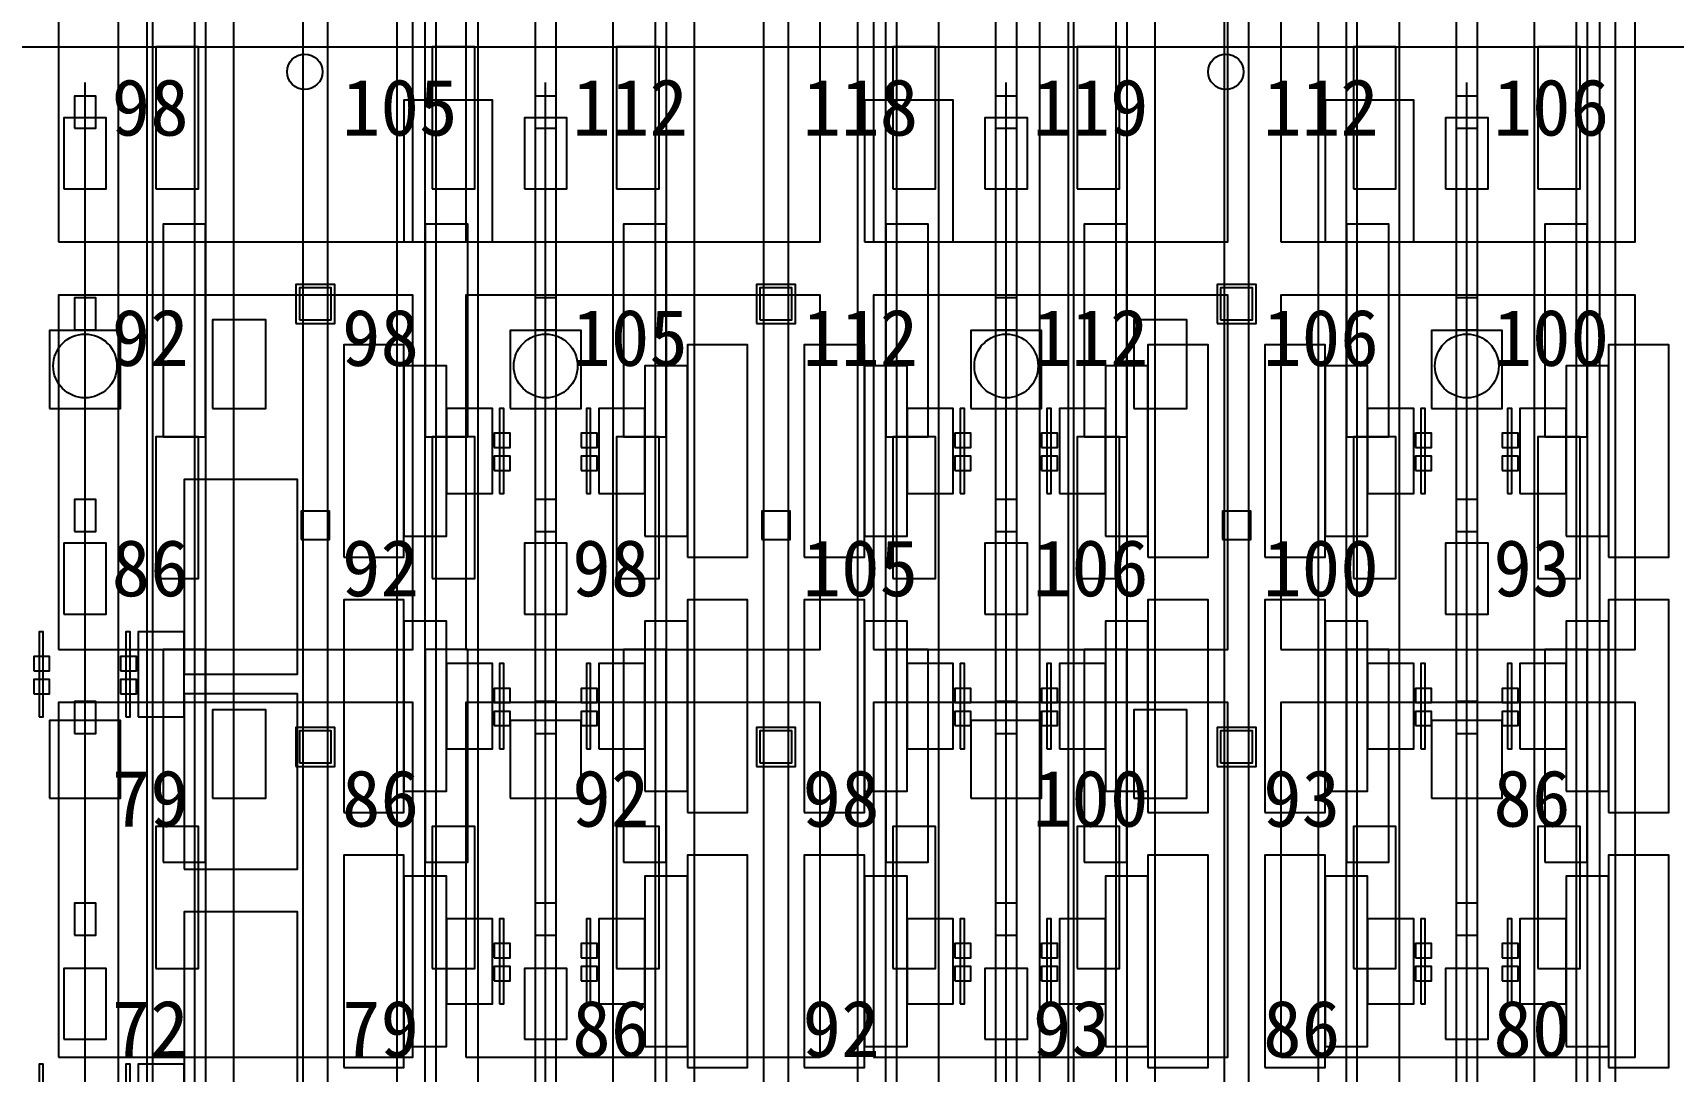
# Model space of a CAD drawing. Header units: metres. Extents: x -1640 to 1560, y -268 to 2338.
# Drawn here: x -165.22 to -118.92, y 934.1 to 963.4 of the extents above; entities that cross this region are included whole.
import ezdxf

# ---------------------------------------------------------------- set-up
doc = ezdxf.new("R2010")
doc.units = ezdxf.units.M
for name, color, linetype in [('1F_CHL', 4, 'Continuous'), ('1F_PUMP', 2, 'Continuous'), ('1F_SCR', 3, 'Continuous'), ('1F_STRUCT_COLUMN', 8, 'Continuous'), ('2F_CSF_LATERAL_RACK_CONCEPT', 9, 'Continuous'), ('2F_RFG', 5, 'Continuous'), ('2F_STRUCT_COLUMN', 8, 'Continuous'), ('2F_VMB', 6, 'Continuous'), ('3F_CLEANROOM_OVERHEAD_PIPE_DUCT_CONCEPT', 9, 'Continuous'), ('3F_EHS_EGRESS_DIST_M', 2, 'Continuous'), ('3F_EHS_EXTINGUISHER_HYDRANT_CABINET_CONCEPT', 1, 'Continuous'), ('3F_EHS_GAS_DETECTOR', 6, 'Continuous'), ('3F_ETCH', 2, 'Continuous'), ('3F_FOUP', 5, 'Continuous'), ('3F_OHT', 9, 'Continuous'), ('3F_OHTV', 1, 'Continuous'), ('3F_PHOTO', 1, 'Continuous'), ('3F_STK', 3, 'Continuous'), ('3F_STRUCT_COLUMN', 8, 'Continuous'), ('3F_TBAR', 6, 'Continuous'), ('4F_FFU', 1, 'Continuous'), ('4F_STRUCT_PLENUM_TRUSS_CONCEPT', 9, 'Continuous'), ('5F_CHL', 4, 'Continuous'), ('5F_PUMP', 2, 'Continuous'), ('5F_SCR', 3, 'Continuous'), ('5F_STRUCT_COLUMN', 8, 'Continuous'), ('6F_CSF_LATERAL_RACK_CONCEPT', 9, 'Continuous'), ('6F_RFG', 5, 'Continuous'), ('6F_STRUCT_COLUMN', 8, 'Continuous'), ('6F_VMB', 6, 'Continuous'), ('7F_CLEANROOM_OVERHEAD_PIPE_DUCT_CONCEPT', 9, 'Continuous'), ('7F_EHS_EGRESS_DIST_M', 2, 'Continuous'), ('7F_EHS_EXTINGUISHER_HYDRANT_CABINET_CONCEPT', 1, 'Continuous'), ('7F_EHS_GAS_DETECTOR', 6, 'Continuous'), ('7F_ETCH', 2, 'Continuous'), ('7F_FOUP', 5, 'Continuous'), ('7F_OHT', 9, 'Continuous'), ('7F_OHTV', 1, 'Continuous'), ('7F_PHOTO', 1, 'Continuous'), ('7F_STK', 3, 'Continuous'), ('7F_STRUCT_COLUMN', 8, 'Continuous'), ('7F_TBAR', 6, 'Continuous'), ('8F_FFU', 1, 'Continuous'), ('8F_STRUCT_PLENUM_TRUSS_CONCEPT', 9, 'Continuous'), ('EHS_TREATED_EXHAUST', 30, 'Continuous'), ('UTIL_ELEC.LV_CONCEPT', 2, 'Continuous'), ('UTIL_PCW.R_CONCEPT', 1, 'Continuous'), ('UTIL_PCW.S_CONCEPT', 6, 'Continuous')]:
    doc.layers.add(name, color=color, linetype=linetype)

msp = doc.modelspace()

# ---------------------------------------------------------------- linework, layer by layer
at = {"layer": '1F_CHL'}
for points in [[(-160.15, 952.8), (-158.65, 952.8), (-158.65, 955.3), (-160.15, 955.3)], [(-134.15, 952.8), (-132.65, 952.8), (-132.65, 955.3), (-134.15, 955.3)], [(-160.15, 941.8), (-158.65, 941.8), (-158.65, 944.3), (-160.15, 944.3)], [(-134.15, 941.8), (-132.65, 941.8), (-132.65, 944.3), (-134.15, 944.3)]]:
    msp.add_lwpolyline(points, close=True, dxfattribs=at)
at = {"layer": '1F_PUMP'}
for points in [[(-161.75, 959), (-160.55, 959), (-160.55, 963), (-161.75, 963)], [(-153.95, 959), (-152.75, 959), (-152.75, 963), (-153.95, 963)], [(-148.75, 959), (-147.55, 959), (-147.55, 963), (-148.75, 963)], [(-140.95, 959), (-139.75, 959), (-139.75, 963), (-140.95, 963)], [(-135.75, 959), (-134.55, 959), (-134.55, 963), (-135.75, 963)], [(-127.95, 959), (-126.75, 959), (-126.75, 963), (-127.95, 963)], [(-122.75, 959), (-121.55, 959), (-121.55, 963), (-122.75, 963)], [(-161.75, 948), (-160.55, 948), (-160.55, 952), (-161.75, 952)], [(-153.95, 948), (-152.75, 948), (-152.75, 952), (-153.95, 952)], [(-148.75, 948), (-147.55, 948), (-147.55, 952), (-148.75, 952)], [(-140.95, 948), (-139.75, 948), (-139.75, 952), (-140.95, 952)], [(-135.75, 948), (-134.55, 948), (-134.55, 952), (-135.75, 952)], [(-127.95, 948), (-126.75, 948), (-126.75, 952), (-127.95, 952)], [(-122.75, 948), (-121.55, 948), (-121.55, 952), (-122.75, 952)], [(-161.75, 937), (-160.55, 937), (-160.55, 941), (-161.75, 941)], [(-153.95, 937), (-152.75, 937), (-152.75, 941), (-153.95, 941)], [(-148.75, 937), (-147.55, 937), (-147.55, 941), (-148.75, 941)], [(-140.95, 937), (-139.75, 937), (-139.75, 941), (-140.95, 941)], [(-135.75, 937), (-134.55, 937), (-134.55, 941), (-135.75, 941)], [(-127.95, 937), (-126.75, 937), (-126.75, 941), (-127.95, 941)], [(-122.75, 937), (-121.55, 937), (-121.55, 941), (-122.75, 941)]]:
    msp.add_lwpolyline(points, close=True, dxfattribs=at)
at = {"layer": '1F_SCR'}
for points in [[(-164.75, 952.8), (-162.75, 952.8), (-162.75, 955), (-164.75, 955)], [(-151.75, 952.8), (-149.75, 952.8), (-149.75, 955), (-151.75, 955)], [(-138.75, 952.8), (-136.75, 952.8), (-136.75, 955), (-138.75, 955)], [(-125.75, 952.8), (-123.75, 952.8), (-123.75, 955), (-125.75, 955)], [(-164.75, 941.8), (-162.75, 941.8), (-162.75, 944), (-164.75, 944)], [(-151.75, 941.8), (-149.75, 941.8), (-149.75, 944), (-151.75, 944)], [(-138.75, 941.8), (-136.75, 941.8), (-136.75, 944), (-138.75, 944)], [(-125.75, 941.8), (-123.75, 941.8), (-123.75, 944), (-125.75, 944)]]:
    msp.add_lwpolyline(points, close=True, dxfattribs=at)
at = {"layer": '1F_STRUCT_COLUMN'}
for points in [[(-157.8, 955.2), (-156.7, 955.2), (-156.7, 956.3), (-157.8, 956.3)], [(-144.8, 955.2), (-143.7, 955.2), (-143.7, 956.3), (-144.8, 956.3)], [(-131.8, 955.2), (-130.7, 955.2), (-130.7, 956.3), (-131.8, 956.3)], [(-157.8, 942.7), (-156.7, 942.7), (-156.7, 943.8), (-157.8, 943.8)], [(-144.8, 942.7), (-143.7, 942.7), (-143.7, 943.8), (-144.8, 943.8)], [(-131.8, 942.7), (-130.7, 942.7), (-130.7, 943.8), (-131.8, 943.8)]]:
    msp.add_lwpolyline(points, close=True, dxfattribs=at)
at = {"layer": '2F_CSF_LATERAL_RACK_CONCEPT'}
for points in [[(-160.35, 891), (-159.55, 891), (-159.55, 1041), (-160.35, 1041)], [(-154.95, 891), (-154.15, 891), (-154.15, 1041), (-154.95, 1041)], [(-147.35, 891), (-146.55, 891), (-146.55, 1041), (-147.35, 1041)], [(-141.95, 891), (-141.15, 891), (-141.15, 1041), (-141.95, 1041)], [(-134.35, 891), (-133.55, 891), (-133.55, 1041), (-134.35, 1041)], [(-128.95, 891), (-128.15, 891), (-128.15, 1041), (-128.95, 1041)], [(-121.35, 891), (-120.55, 891), (-120.55, 1041), (-121.35, 1041)]]:
    msp.add_lwpolyline(points, close=True, dxfattribs=at)
at = {"layer": '2F_RFG'}
for points in [[(-161.55, 952), (-160.35, 952), (-160.35, 958), (-161.55, 958)], [(-154.15, 952), (-152.95, 952), (-152.95, 958), (-154.15, 958)], [(-148.55, 952), (-147.35, 952), (-147.35, 958), (-148.55, 958)], [(-141.15, 952), (-139.95, 952), (-139.95, 958), (-141.15, 958)], [(-135.55, 952), (-134.35, 952), (-134.35, 958), (-135.55, 958)], [(-128.15, 952), (-126.95, 952), (-126.95, 958), (-128.15, 958)], [(-122.55, 952), (-121.35, 952), (-121.35, 958), (-122.55, 958)], [(-161.55, 940), (-160.35, 940), (-160.35, 946), (-161.55, 946)], [(-154.15, 940), (-152.95, 940), (-152.95, 946), (-154.15, 946)], [(-148.55, 940), (-147.35, 940), (-147.35, 946), (-148.55, 946)], [(-141.15, 940), (-139.95, 940), (-139.95, 946), (-141.15, 946)], [(-135.55, 940), (-134.35, 940), (-134.35, 946), (-135.55, 946)], [(-128.15, 940), (-126.95, 940), (-126.95, 946), (-128.15, 946)], [(-122.55, 940), (-121.35, 940), (-121.35, 946), (-122.55, 946)]]:
    msp.add_lwpolyline(points, close=True, dxfattribs=at)
at = {"layer": '2F_STRUCT_COLUMN'}
for points in [[(-157.7, 955.3), (-156.8, 955.3), (-156.8, 956.2), (-157.7, 956.2)], [(-144.7, 955.3), (-143.8, 955.3), (-143.8, 956.2), (-144.7, 956.2)], [(-131.7, 955.3), (-130.8, 955.3), (-130.8, 956.2), (-131.7, 956.2)], [(-157.7, 942.8), (-156.8, 942.8), (-156.8, 943.7), (-157.7, 943.7)], [(-144.7, 942.8), (-143.8, 942.8), (-143.8, 943.7), (-144.7, 943.7)], [(-131.7, 942.8), (-130.8, 942.8), (-130.8, 943.7), (-131.7, 943.7)]]:
    msp.add_lwpolyline(points, close=True, dxfattribs=at)
at = {"layer": '2F_VMB'}
for points in [[(-164.35, 959), (-163.15, 959), (-163.15, 961), (-164.35, 961)], [(-151.35, 959), (-150.15, 959), (-150.15, 961), (-151.35, 961)], [(-138.35, 959), (-137.15, 959), (-137.15, 961), (-138.35, 961)], [(-125.35, 959), (-124.15, 959), (-124.15, 961), (-125.35, 961)], [(-164.35, 947), (-163.15, 947), (-163.15, 949), (-164.35, 949)], [(-151.35, 947), (-150.15, 947), (-150.15, 949), (-151.35, 949)], [(-138.35, 947), (-137.15, 947), (-137.15, 949), (-138.35, 949)], [(-125.35, 947), (-124.15, 947), (-124.15, 949), (-125.35, 949)], [(-164.35, 935), (-163.15, 935), (-163.15, 937), (-164.35, 937)], [(-151.35, 935), (-150.15, 935), (-150.15, 937), (-151.35, 937)], [(-138.35, 935), (-137.15, 935), (-137.15, 937), (-138.35, 937)], [(-125.35, 935), (-124.15, 935), (-124.15, 937), (-125.35, 937)]]:
    msp.add_lwpolyline(points, close=True, dxfattribs=at)
at = {"layer": '3F_CLEANROOM_OVERHEAD_PIPE_DUCT_CONCEPT'}
for points in [[(-161.85, 890), (-160.65, 890), (-160.65, 1042), (-161.85, 1042)], [(-153.85, 890), (-152.65, 890), (-152.65, 1042), (-153.85, 1042)], [(-148.85, 890), (-147.65, 890), (-147.65, 1042), (-148.85, 1042)], [(-140.85, 890), (-139.65, 890), (-139.65, 1042), (-140.85, 1042)], [(-135.85, 890), (-134.65, 890), (-134.65, 1042), (-135.85, 1042)], [(-127.85, 890), (-126.65, 890), (-126.65, 1042), (-127.85, 1042)], [(-122.85, 890), (-121.65, 890), (-121.65, 1042), (-122.85, 1042)]]:
    msp.add_lwpolyline(points, close=True, dxfattribs=at)
at = {"layer": '3F_EHS_EXTINGUISHER_HYDRANT_CABINET_CONCEPT'}
for centre in [(-157.55, 962.3), (-131.55, 962.3)]:
    msp.add_circle(centre, 0.5, dxfattribs=at)
at = {"layer": '3F_EHS_GAS_DETECTOR'}
for centre in [(-163.75, 954), (-150.75, 954), (-137.75, 954), (-124.75, 954)]:
    msp.add_circle(centre, 0.9, dxfattribs=at)
at = {"layer": '3F_ETCH'}
for points in [[(-156.45, 948.6), (-154.75, 948.6), (-154.75, 954.6), (-156.45, 954.6)], [(-146.75, 948.6), (-145.05, 948.6), (-145.05, 954.6), (-146.75, 954.6)], [(-143.45, 948.6), (-141.75, 948.6), (-141.75, 954.6), (-143.45, 954.6)], [(-133.75, 948.6), (-132.05, 948.6), (-132.05, 954.6), (-133.75, 954.6)], [(-130.45, 948.6), (-128.75, 948.6), (-128.75, 954.6), (-130.45, 954.6)], [(-120.75, 948.6), (-119.05, 948.6), (-119.05, 954.6), (-120.75, 954.6)], [(-154.75, 949.2), (-153.55, 949.2), (-153.55, 954), (-154.75, 954)], [(-147.95, 949.2), (-146.75, 949.2), (-146.75, 954), (-147.95, 954)], [(-141.75, 949.2), (-140.55, 949.2), (-140.55, 954), (-141.75, 954)], [(-134.95, 949.2), (-133.75, 949.2), (-133.75, 954), (-134.95, 954)], [(-128.75, 949.2), (-127.55, 949.2), (-127.55, 954), (-128.75, 954)], [(-121.95, 949.2), (-120.75, 949.2), (-120.75, 954), (-121.95, 954)], [(-153.55, 950.4), (-152.25, 950.4), (-152.25, 952.8), (-153.55, 952.8)], [(-149.25, 950.4), (-147.95, 950.4), (-147.95, 952.8), (-149.25, 952.8)], [(-140.55, 950.4), (-139.25, 950.4), (-139.25, 952.8), (-140.55, 952.8)], [(-136.25, 950.4), (-134.95, 950.4), (-134.95, 952.8), (-136.25, 952.8)], [(-127.55, 950.4), (-126.25, 950.4), (-126.25, 952.8), (-127.55, 952.8)], [(-123.25, 950.4), (-121.95, 950.4), (-121.95, 952.8), (-123.25, 952.8)], [(-156.45, 941.4), (-154.75, 941.4), (-154.75, 947.4), (-156.45, 947.4)], [(-146.75, 941.4), (-145.05, 941.4), (-145.05, 947.4), (-146.75, 947.4)], [(-143.45, 941.4), (-141.75, 941.4), (-141.75, 947.4), (-143.45, 947.4)], [(-133.75, 941.4), (-132.05, 941.4), (-132.05, 947.4), (-133.75, 947.4)], [(-130.45, 941.4), (-128.75, 941.4), (-128.75, 947.4), (-130.45, 947.4)], [(-120.75, 941.4), (-119.05, 941.4), (-119.05, 947.4), (-120.75, 947.4)], [(-154.75, 942), (-153.55, 942), (-153.55, 946.8), (-154.75, 946.8)], [(-147.95, 942), (-146.75, 942), (-146.75, 946.8), (-147.95, 946.8)], [(-141.75, 942), (-140.55, 942), (-140.55, 946.8), (-141.75, 946.8)], [(-134.95, 942), (-133.75, 942), (-133.75, 946.8), (-134.95, 946.8)], [(-128.75, 942), (-127.55, 942), (-127.55, 946.8), (-128.75, 946.8)], [(-121.95, 942), (-120.75, 942), (-120.75, 946.8), (-121.95, 946.8)], [(-153.55, 943.2), (-152.25, 943.2), (-152.25, 945.6), (-153.55, 945.6)], [(-149.25, 943.2), (-147.95, 943.2), (-147.95, 945.6), (-149.25, 945.6)], [(-140.55, 943.2), (-139.25, 943.2), (-139.25, 945.6), (-140.55, 945.6)], [(-136.25, 943.2), (-134.95, 943.2), (-134.95, 945.6), (-136.25, 945.6)], [(-127.55, 943.2), (-126.25, 943.2), (-126.25, 945.6), (-127.55, 945.6)], [(-123.25, 943.2), (-121.95, 943.2), (-121.95, 945.6), (-123.25, 945.6)], [(-156.45, 934.2), (-154.75, 934.2), (-154.75, 940.2), (-156.45, 940.2)], [(-146.75, 934.2), (-145.05, 934.2), (-145.05, 940.2), (-146.75, 940.2)], [(-143.45, 934.2), (-141.75, 934.2), (-141.75, 940.2), (-143.45, 940.2)], [(-133.75, 934.2), (-132.05, 934.2), (-132.05, 940.2), (-133.75, 940.2)], [(-130.45, 934.2), (-128.75, 934.2), (-128.75, 940.2), (-130.45, 940.2)], [(-120.75, 934.2), (-119.05, 934.2), (-119.05, 940.2), (-120.75, 940.2)], [(-154.75, 934.8), (-153.55, 934.8), (-153.55, 939.6), (-154.75, 939.6)], [(-147.95, 934.8), (-146.75, 934.8), (-146.75, 939.6), (-147.95, 939.6)], [(-141.75, 934.8), (-140.55, 934.8), (-140.55, 939.6), (-141.75, 939.6)], [(-134.95, 934.8), (-133.75, 934.8), (-133.75, 939.6), (-134.95, 939.6)], [(-128.75, 934.8), (-127.55, 934.8), (-127.55, 939.6), (-128.75, 939.6)], [(-121.95, 934.8), (-120.75, 934.8), (-120.75, 939.6), (-121.95, 939.6)], [(-153.55, 936), (-152.25, 936), (-152.25, 938.4), (-153.55, 938.4)], [(-149.25, 936), (-147.95, 936), (-147.95, 938.4), (-149.25, 938.4)], [(-140.55, 936), (-139.25, 936), (-139.25, 938.4), (-140.55, 938.4)], [(-136.25, 936), (-134.95, 936), (-134.95, 938.4), (-136.25, 938.4)], [(-127.55, 936), (-126.25, 936), (-126.25, 938.4), (-127.55, 938.4)], [(-123.25, 936), (-121.95, 936), (-121.95, 938.4), (-123.25, 938.4)]]:
    msp.add_lwpolyline(points, close=True, dxfattribs=at)
at = {"layer": '3F_FOUP'}
for points in [[(-152.2, 951.7), (-151.75, 951.7), (-151.75, 952.1), (-152.2, 952.1)], [(-149.75, 951.7), (-149.3, 951.7), (-149.3, 952.1), (-149.75, 952.1)], [(-139.2, 951.7), (-138.75, 951.7), (-138.75, 952.1), (-139.2, 952.1)], [(-136.75, 951.7), (-136.3, 951.7), (-136.3, 952.1), (-136.75, 952.1)], [(-126.2, 951.7), (-125.75, 951.7), (-125.75, 952.1), (-126.2, 952.1)], [(-123.75, 951.7), (-123.3, 951.7), (-123.3, 952.1), (-123.75, 952.1)], [(-152.2, 951.05), (-151.75, 951.05), (-151.75, 951.45), (-152.2, 951.45)], [(-149.75, 951.05), (-149.3, 951.05), (-149.3, 951.45), (-149.75, 951.45)], [(-139.2, 951.05), (-138.75, 951.05), (-138.75, 951.45), (-139.2, 951.45)], [(-136.75, 951.05), (-136.3, 951.05), (-136.3, 951.45), (-136.75, 951.45)], [(-126.2, 951.05), (-125.75, 951.05), (-125.75, 951.45), (-126.2, 951.45)], [(-123.75, 951.05), (-123.3, 951.05), (-123.3, 951.45), (-123.75, 951.45)], [(-165.2, 945.4), (-164.75, 945.4), (-164.75, 945.8), (-165.2, 945.8)], [(-162.75, 945.4), (-162.3, 945.4), (-162.3, 945.8), (-162.75, 945.8)], [(-165.2, 944.75), (-164.75, 944.75), (-164.75, 945.15), (-165.2, 945.15)], [(-162.75, 944.75), (-162.3, 944.75), (-162.3, 945.15), (-162.75, 945.15)], [(-152.2, 944.5), (-151.75, 944.5), (-151.75, 944.9), (-152.2, 944.9)], [(-149.75, 944.5), (-149.3, 944.5), (-149.3, 944.9), (-149.75, 944.9)], [(-139.2, 944.5), (-138.75, 944.5), (-138.75, 944.9), (-139.2, 944.9)], [(-136.75, 944.5), (-136.3, 944.5), (-136.3, 944.9), (-136.75, 944.9)], [(-126.2, 944.5), (-125.75, 944.5), (-125.75, 944.9), (-126.2, 944.9)], [(-123.75, 944.5), (-123.3, 944.5), (-123.3, 944.9), (-123.75, 944.9)], [(-152.2, 943.85), (-151.75, 943.85), (-151.75, 944.25), (-152.2, 944.25)], [(-149.75, 943.85), (-149.3, 943.85), (-149.3, 944.25), (-149.75, 944.25)], [(-139.2, 943.85), (-138.75, 943.85), (-138.75, 944.25), (-139.2, 944.25)], [(-136.75, 943.85), (-136.3, 943.85), (-136.3, 944.25), (-136.75, 944.25)], [(-126.2, 943.85), (-125.75, 943.85), (-125.75, 944.25), (-126.2, 944.25)], [(-123.75, 943.85), (-123.3, 943.85), (-123.3, 944.25), (-123.75, 944.25)], [(-152.2, 937.3), (-151.75, 937.3), (-151.75, 937.7), (-152.2, 937.7)], [(-149.75, 937.3), (-149.3, 937.3), (-149.3, 937.7), (-149.75, 937.7)], [(-139.2, 937.3), (-138.75, 937.3), (-138.75, 937.7), (-139.2, 937.7)], [(-136.75, 937.3), (-136.3, 937.3), (-136.3, 937.7), (-136.75, 937.7)], [(-126.2, 937.3), (-125.75, 937.3), (-125.75, 937.7), (-126.2, 937.7)], [(-123.75, 937.3), (-123.3, 937.3), (-123.3, 937.7), (-123.75, 937.7)], [(-152.2, 936.65), (-151.75, 936.65), (-151.75, 937.05), (-152.2, 937.05)], [(-149.75, 936.65), (-149.3, 936.65), (-149.3, 937.05), (-149.75, 937.05)], [(-139.2, 936.65), (-138.75, 936.65), (-138.75, 937.05), (-139.2, 937.05)], [(-136.75, 936.65), (-136.3, 936.65), (-136.3, 937.05), (-136.75, 937.05)], [(-126.2, 936.65), (-125.75, 936.65), (-125.75, 937.05), (-126.2, 937.05)], [(-123.75, 936.65), (-123.3, 936.65), (-123.3, 937.05), (-123.75, 937.05)]]:
    msp.add_lwpolyline(points, close=True, dxfattribs=at)
at = {"layer": '3F_OHT'}
for p, q in [((-163.75, 890), (-163.75, 962)), ((-150.75, 890), (-150.75, 962)), ((-137.75, 890), (-137.75, 962)), ((-124.75, 890), (-124.75, 962))]:
    msp.add_line(p, q, dxfattribs=at)
at = {"layer": '3F_OHTV'}
for points in [[(-164.05, 960.71), (-163.45, 960.71), (-163.45, 961.61), (-164.05, 961.61)], [(-151.05, 960.71), (-150.45, 960.71), (-150.45, 961.61), (-151.05, 961.61)], [(-138.05, 960.71), (-137.45, 960.71), (-137.45, 961.61), (-138.05, 961.61)], [(-125.05, 960.71), (-124.45, 960.71), (-124.45, 961.61), (-125.05, 961.61)], [(-164.05, 955.02), (-163.45, 955.02), (-163.45, 955.92), (-164.05, 955.92)], [(-151.05, 955.02), (-150.45, 955.02), (-150.45, 955.92), (-151.05, 955.92)], [(-138.05, 955.02), (-137.45, 955.02), (-137.45, 955.92), (-138.05, 955.92)], [(-125.05, 955.02), (-124.45, 955.02), (-124.45, 955.92), (-125.05, 955.92)], [(-164.05, 949.33), (-163.45, 949.33), (-163.45, 950.23), (-164.05, 950.23)], [(-151.05, 949.33), (-150.45, 949.33), (-150.45, 950.23), (-151.05, 950.23)], [(-138.05, 949.33), (-137.45, 949.33), (-137.45, 950.23), (-138.05, 950.23)], [(-125.05, 949.33), (-124.45, 949.33), (-124.45, 950.23), (-125.05, 950.23)], [(-164.05, 943.63), (-163.45, 943.63), (-163.45, 944.53), (-164.05, 944.53)], [(-151.05, 943.63), (-150.45, 943.63), (-150.45, 944.53), (-151.05, 944.53)], [(-138.05, 943.63), (-137.45, 943.63), (-137.45, 944.53), (-138.05, 944.53)], [(-125.05, 943.63), (-124.45, 943.63), (-124.45, 944.53), (-125.05, 944.53)], [(-164.05, 937.94), (-163.45, 937.94), (-163.45, 938.84), (-164.05, 938.84)], [(-151.05, 937.94), (-150.45, 937.94), (-150.45, 938.84), (-151.05, 938.84)], [(-138.05, 937.94), (-137.45, 937.94), (-137.45, 938.84), (-138.05, 938.84)], [(-125.05, 937.94), (-124.45, 937.94), (-124.45, 938.84), (-125.05, 938.84)]]:
    msp.add_lwpolyline(points, close=True, dxfattribs=at)
at = {"layer": '3F_PHOTO'}
for points in [[(-160.95, 945.3), (-157.75, 945.3), (-157.75, 950.8), (-160.95, 950.8)], [(-162.25, 944.1), (-160.95, 944.1), (-160.95, 946.5), (-162.25, 946.5)], [(-160.95, 939.8), (-157.75, 939.8), (-157.75, 944.75), (-160.95, 944.75)], [(-160.95, 933.1), (-157.75, 933.1), (-157.75, 938.6), (-160.95, 938.6)], [(-162.25, 931.9), (-160.95, 931.9), (-160.95, 934.3), (-162.25, 934.3)]]:
    msp.add_lwpolyline(points, close=True, dxfattribs=at)
at = {"layer": '3F_STK'}
for points in [[(-154.75, 957.5), (-152.25, 957.5), (-152.25, 961.5), (-154.75, 961.5)], [(-141.75, 957.5), (-139.25, 957.5), (-139.25, 961.5), (-141.75, 961.5)], [(-128.75, 957.5), (-126.25, 957.5), (-126.25, 961.5), (-128.75, 961.5)]]:
    msp.add_lwpolyline(points, close=True, dxfattribs=at)
at = {"layer": '3F_STRUCT_COLUMN'}
for points in [[(-157.65, 949.1), (-156.85, 949.1), (-156.85, 949.9), (-157.65, 949.9)], [(-144.65, 949.1), (-143.85, 949.1), (-143.85, 949.9), (-144.65, 949.9)], [(-131.65, 949.1), (-130.85, 949.1), (-130.85, 949.9), (-131.65, 949.9)]]:
    msp.add_lwpolyline(points, close=True, dxfattribs=at)
at = {"layer": '3F_TBAR'}
for points in [[(-152.05, 950.4), (-151.93, 950.4), (-151.93, 952.8), (-152.05, 952.8)], [(-149.6, 950.4), (-149.48, 950.4), (-149.48, 952.8), (-149.6, 952.8)], [(-139.05, 950.4), (-138.93, 950.4), (-138.93, 952.8), (-139.05, 952.8)], [(-136.6, 950.4), (-136.48, 950.4), (-136.48, 952.8), (-136.6, 952.8)], [(-126.05, 950.4), (-125.93, 950.4), (-125.93, 952.8), (-126.05, 952.8)], [(-123.6, 950.4), (-123.48, 950.4), (-123.48, 952.8), (-123.6, 952.8)], [(-165.05, 944.1), (-164.93, 944.1), (-164.93, 946.5), (-165.05, 946.5)], [(-162.6, 944.1), (-162.48, 944.1), (-162.48, 946.5), (-162.6, 946.5)], [(-152.05, 943.2), (-151.93, 943.2), (-151.93, 945.6), (-152.05, 945.6)], [(-149.6, 943.2), (-149.48, 943.2), (-149.48, 945.6), (-149.6, 945.6)], [(-139.05, 943.2), (-138.93, 943.2), (-138.93, 945.6), (-139.05, 945.6)], [(-136.6, 943.2), (-136.48, 943.2), (-136.48, 945.6), (-136.6, 945.6)], [(-126.05, 943.2), (-125.93, 943.2), (-125.93, 945.6), (-126.05, 945.6)], [(-123.6, 943.2), (-123.48, 943.2), (-123.48, 945.6), (-123.6, 945.6)], [(-152.05, 936), (-151.93, 936), (-151.93, 938.4), (-152.05, 938.4)], [(-149.6, 936), (-149.48, 936), (-149.48, 938.4), (-149.6, 938.4)], [(-139.05, 936), (-138.93, 936), (-138.93, 938.4), (-139.05, 938.4)], [(-136.6, 936), (-136.48, 936), (-136.48, 938.4), (-136.6, 938.4)], [(-126.05, 936), (-125.93, 936), (-125.93, 938.4), (-126.05, 938.4)], [(-123.6, 936), (-123.48, 936), (-123.48, 938.4), (-123.6, 938.4)], [(-165.05, 931.9), (-164.93, 931.9), (-164.93, 934.3), (-165.05, 934.3)], [(-162.6, 931.9), (-162.48, 931.9), (-162.48, 934.3), (-162.6, 934.3)]]:
    msp.add_lwpolyline(points, close=True, dxfattribs=at)
at = {"layer": '4F_FFU'}
for points in [[(-164.5, 957.5), (-154.5, 957.5), (-154.5, 967.5), (-164.5, 967.5)], [(-153, 957.5), (-143, 957.5), (-143, 967.5), (-153, 967.5)], [(-141.5, 957.5), (-131.5, 957.5), (-131.5, 967.5), (-141.5, 967.5)], [(-130, 957.5), (-120, 957.5), (-120, 967.5), (-130, 967.5)], [(-164.5, 946), (-154.5, 946), (-154.5, 956), (-164.5, 956)], [(-153, 946), (-143, 946), (-143, 956), (-153, 956)], [(-141.5, 946), (-131.5, 946), (-131.5, 956), (-141.5, 956)], [(-130, 946), (-120, 946), (-120, 956), (-130, 956)], [(-164.5, 934.5), (-154.5, 934.5), (-154.5, 944.5), (-164.5, 944.5)], [(-153, 934.5), (-143, 934.5), (-143, 944.5), (-153, 944.5)], [(-141.5, 934.5), (-131.5, 934.5), (-131.5, 944.5), (-141.5, 944.5)], [(-130, 934.5), (-120, 934.5), (-120, 944.5), (-130, 944.5)]]:
    msp.add_lwpolyline(points, close=True, dxfattribs=at)
at = {"layer": '4F_STRUCT_PLENUM_TRUSS_CONCEPT'}
for points in [[(-157.6, 887), (-156.9, 887), (-156.9, 1045), (-157.6, 1045)], [(-144.6, 887), (-143.9, 887), (-143.9, 1045), (-144.6, 1045)], [(-131.6, 887), (-130.9, 887), (-130.9, 1045), (-131.6, 1045)]]:
    msp.add_lwpolyline(points, close=True, dxfattribs=at)
at = {"layer": '5F_CHL'}
for points in [[(-160.15, 952.8), (-158.65, 952.8), (-158.65, 955.3), (-160.15, 955.3)], [(-134.15, 952.8), (-132.65, 952.8), (-132.65, 955.3), (-134.15, 955.3)], [(-160.15, 941.8), (-158.65, 941.8), (-158.65, 944.3), (-160.15, 944.3)], [(-134.15, 941.8), (-132.65, 941.8), (-132.65, 944.3), (-134.15, 944.3)]]:
    msp.add_lwpolyline(points, close=True, dxfattribs=at)
at = {"layer": '5F_PUMP'}
for points in [[(-161.75, 959), (-160.55, 959), (-160.55, 963), (-161.75, 963)], [(-153.95, 959), (-152.75, 959), (-152.75, 963), (-153.95, 963)], [(-148.75, 959), (-147.55, 959), (-147.55, 963), (-148.75, 963)], [(-140.95, 959), (-139.75, 959), (-139.75, 963), (-140.95, 963)], [(-135.75, 959), (-134.55, 959), (-134.55, 963), (-135.75, 963)], [(-127.95, 959), (-126.75, 959), (-126.75, 963), (-127.95, 963)], [(-122.75, 959), (-121.55, 959), (-121.55, 963), (-122.75, 963)], [(-161.75, 948), (-160.55, 948), (-160.55, 952), (-161.75, 952)], [(-153.95, 948), (-152.75, 948), (-152.75, 952), (-153.95, 952)], [(-148.75, 948), (-147.55, 948), (-147.55, 952), (-148.75, 952)], [(-140.95, 948), (-139.75, 948), (-139.75, 952), (-140.95, 952)], [(-135.75, 948), (-134.55, 948), (-134.55, 952), (-135.75, 952)], [(-127.95, 948), (-126.75, 948), (-126.75, 952), (-127.95, 952)], [(-122.75, 948), (-121.55, 948), (-121.55, 952), (-122.75, 952)], [(-161.75, 937), (-160.55, 937), (-160.55, 941), (-161.75, 941)], [(-153.95, 937), (-152.75, 937), (-152.75, 941), (-153.95, 941)], [(-148.75, 937), (-147.55, 937), (-147.55, 941), (-148.75, 941)], [(-140.95, 937), (-139.75, 937), (-139.75, 941), (-140.95, 941)], [(-135.75, 937), (-134.55, 937), (-134.55, 941), (-135.75, 941)], [(-127.95, 937), (-126.75, 937), (-126.75, 941), (-127.95, 941)], [(-122.75, 937), (-121.55, 937), (-121.55, 941), (-122.75, 941)]]:
    msp.add_lwpolyline(points, close=True, dxfattribs=at)
at = {"layer": '5F_SCR'}
for points in [[(-164.75, 952.8), (-162.75, 952.8), (-162.75, 955), (-164.75, 955)], [(-151.75, 952.8), (-149.75, 952.8), (-149.75, 955), (-151.75, 955)], [(-138.75, 952.8), (-136.75, 952.8), (-136.75, 955), (-138.75, 955)], [(-125.75, 952.8), (-123.75, 952.8), (-123.75, 955), (-125.75, 955)], [(-164.75, 941.8), (-162.75, 941.8), (-162.75, 944), (-164.75, 944)], [(-151.75, 941.8), (-149.75, 941.8), (-149.75, 944), (-151.75, 944)], [(-138.75, 941.8), (-136.75, 941.8), (-136.75, 944), (-138.75, 944)], [(-125.75, 941.8), (-123.75, 941.8), (-123.75, 944), (-125.75, 944)]]:
    msp.add_lwpolyline(points, close=True, dxfattribs=at)
at = {"layer": '5F_STRUCT_COLUMN'}
for points in [[(-157.8, 955.2), (-156.7, 955.2), (-156.7, 956.3), (-157.8, 956.3)], [(-144.8, 955.2), (-143.7, 955.2), (-143.7, 956.3), (-144.8, 956.3)], [(-131.8, 955.2), (-130.7, 955.2), (-130.7, 956.3), (-131.8, 956.3)], [(-157.8, 942.7), (-156.7, 942.7), (-156.7, 943.8), (-157.8, 943.8)], [(-144.8, 942.7), (-143.7, 942.7), (-143.7, 943.8), (-144.8, 943.8)], [(-131.8, 942.7), (-130.7, 942.7), (-130.7, 943.8), (-131.8, 943.8)]]:
    msp.add_lwpolyline(points, close=True, dxfattribs=at)
at = {"layer": '6F_CSF_LATERAL_RACK_CONCEPT'}
for points in [[(-160.35, 891), (-159.55, 891), (-159.55, 1041), (-160.35, 1041)], [(-154.95, 891), (-154.15, 891), (-154.15, 1041), (-154.95, 1041)], [(-147.35, 891), (-146.55, 891), (-146.55, 1041), (-147.35, 1041)], [(-141.95, 891), (-141.15, 891), (-141.15, 1041), (-141.95, 1041)], [(-134.35, 891), (-133.55, 891), (-133.55, 1041), (-134.35, 1041)], [(-128.95, 891), (-128.15, 891), (-128.15, 1041), (-128.95, 1041)], [(-121.35, 891), (-120.55, 891), (-120.55, 1041), (-121.35, 1041)]]:
    msp.add_lwpolyline(points, close=True, dxfattribs=at)
at = {"layer": '6F_RFG'}
for points in [[(-161.55, 952), (-160.35, 952), (-160.35, 958), (-161.55, 958)], [(-154.15, 952), (-152.95, 952), (-152.95, 958), (-154.15, 958)], [(-148.55, 952), (-147.35, 952), (-147.35, 958), (-148.55, 958)], [(-141.15, 952), (-139.95, 952), (-139.95, 958), (-141.15, 958)], [(-135.55, 952), (-134.35, 952), (-134.35, 958), (-135.55, 958)], [(-128.15, 952), (-126.95, 952), (-126.95, 958), (-128.15, 958)], [(-122.55, 952), (-121.35, 952), (-121.35, 958), (-122.55, 958)], [(-161.55, 940), (-160.35, 940), (-160.35, 946), (-161.55, 946)], [(-154.15, 940), (-152.95, 940), (-152.95, 946), (-154.15, 946)], [(-148.55, 940), (-147.35, 940), (-147.35, 946), (-148.55, 946)], [(-141.15, 940), (-139.95, 940), (-139.95, 946), (-141.15, 946)], [(-135.55, 940), (-134.35, 940), (-134.35, 946), (-135.55, 946)], [(-128.15, 940), (-126.95, 940), (-126.95, 946), (-128.15, 946)], [(-122.55, 940), (-121.35, 940), (-121.35, 946), (-122.55, 946)]]:
    msp.add_lwpolyline(points, close=True, dxfattribs=at)
at = {"layer": '6F_STRUCT_COLUMN'}
for points in [[(-157.7, 955.3), (-156.8, 955.3), (-156.8, 956.2), (-157.7, 956.2)], [(-144.7, 955.3), (-143.8, 955.3), (-143.8, 956.2), (-144.7, 956.2)], [(-131.7, 955.3), (-130.8, 955.3), (-130.8, 956.2), (-131.7, 956.2)], [(-157.7, 942.8), (-156.8, 942.8), (-156.8, 943.7), (-157.7, 943.7)], [(-144.7, 942.8), (-143.8, 942.8), (-143.8, 943.7), (-144.7, 943.7)], [(-131.7, 942.8), (-130.8, 942.8), (-130.8, 943.7), (-131.7, 943.7)]]:
    msp.add_lwpolyline(points, close=True, dxfattribs=at)
at = {"layer": '6F_VMB'}
for points in [[(-164.35, 959), (-163.15, 959), (-163.15, 961), (-164.35, 961)], [(-151.35, 959), (-150.15, 959), (-150.15, 961), (-151.35, 961)], [(-138.35, 959), (-137.15, 959), (-137.15, 961), (-138.35, 961)], [(-125.35, 959), (-124.15, 959), (-124.15, 961), (-125.35, 961)], [(-164.35, 947), (-163.15, 947), (-163.15, 949), (-164.35, 949)], [(-151.35, 947), (-150.15, 947), (-150.15, 949), (-151.35, 949)], [(-138.35, 947), (-137.15, 947), (-137.15, 949), (-138.35, 949)], [(-125.35, 947), (-124.15, 947), (-124.15, 949), (-125.35, 949)], [(-164.35, 935), (-163.15, 935), (-163.15, 937), (-164.35, 937)], [(-151.35, 935), (-150.15, 935), (-150.15, 937), (-151.35, 937)], [(-138.35, 935), (-137.15, 935), (-137.15, 937), (-138.35, 937)], [(-125.35, 935), (-124.15, 935), (-124.15, 937), (-125.35, 937)]]:
    msp.add_lwpolyline(points, close=True, dxfattribs=at)
at = {"layer": '7F_CLEANROOM_OVERHEAD_PIPE_DUCT_CONCEPT'}
for points in [[(-161.85, 890), (-160.65, 890), (-160.65, 1042), (-161.85, 1042)], [(-153.85, 890), (-152.65, 890), (-152.65, 1042), (-153.85, 1042)], [(-148.85, 890), (-147.65, 890), (-147.65, 1042), (-148.85, 1042)], [(-140.85, 890), (-139.65, 890), (-139.65, 1042), (-140.85, 1042)], [(-135.85, 890), (-134.65, 890), (-134.65, 1042), (-135.85, 1042)], [(-127.85, 890), (-126.65, 890), (-126.65, 1042), (-127.85, 1042)], [(-122.85, 890), (-121.65, 890), (-121.65, 1042), (-122.85, 1042)]]:
    msp.add_lwpolyline(points, close=True, dxfattribs=at)
at = {"layer": '7F_EHS_EXTINGUISHER_HYDRANT_CABINET_CONCEPT'}
for centre in [(-157.55, 962.3), (-131.55, 962.3)]:
    msp.add_circle(centre, 0.5, dxfattribs=at)
at = {"layer": '7F_EHS_GAS_DETECTOR'}
for centre in [(-163.75, 954), (-150.75, 954), (-137.75, 954), (-124.75, 954)]:
    msp.add_circle(centre, 0.9, dxfattribs=at)
at = {"layer": '7F_ETCH'}
for points in [[(-156.45, 948.6), (-154.75, 948.6), (-154.75, 954.6), (-156.45, 954.6)], [(-146.75, 948.6), (-145.05, 948.6), (-145.05, 954.6), (-146.75, 954.6)], [(-143.45, 948.6), (-141.75, 948.6), (-141.75, 954.6), (-143.45, 954.6)], [(-133.75, 948.6), (-132.05, 948.6), (-132.05, 954.6), (-133.75, 954.6)], [(-130.45, 948.6), (-128.75, 948.6), (-128.75, 954.6), (-130.45, 954.6)], [(-120.75, 948.6), (-119.05, 948.6), (-119.05, 954.6), (-120.75, 954.6)], [(-154.75, 949.2), (-153.55, 949.2), (-153.55, 954), (-154.75, 954)], [(-147.95, 949.2), (-146.75, 949.2), (-146.75, 954), (-147.95, 954)], [(-141.75, 949.2), (-140.55, 949.2), (-140.55, 954), (-141.75, 954)], [(-134.95, 949.2), (-133.75, 949.2), (-133.75, 954), (-134.95, 954)], [(-128.75, 949.2), (-127.55, 949.2), (-127.55, 954), (-128.75, 954)], [(-121.95, 949.2), (-120.75, 949.2), (-120.75, 954), (-121.95, 954)], [(-153.55, 950.4), (-152.25, 950.4), (-152.25, 952.8), (-153.55, 952.8)], [(-149.25, 950.4), (-147.95, 950.4), (-147.95, 952.8), (-149.25, 952.8)], [(-140.55, 950.4), (-139.25, 950.4), (-139.25, 952.8), (-140.55, 952.8)], [(-136.25, 950.4), (-134.95, 950.4), (-134.95, 952.8), (-136.25, 952.8)], [(-127.55, 950.4), (-126.25, 950.4), (-126.25, 952.8), (-127.55, 952.8)], [(-123.25, 950.4), (-121.95, 950.4), (-121.95, 952.8), (-123.25, 952.8)], [(-156.45, 941.4), (-154.75, 941.4), (-154.75, 947.4), (-156.45, 947.4)], [(-146.75, 941.4), (-145.05, 941.4), (-145.05, 947.4), (-146.75, 947.4)], [(-143.45, 941.4), (-141.75, 941.4), (-141.75, 947.4), (-143.45, 947.4)], [(-133.75, 941.4), (-132.05, 941.4), (-132.05, 947.4), (-133.75, 947.4)], [(-130.45, 941.4), (-128.75, 941.4), (-128.75, 947.4), (-130.45, 947.4)], [(-120.75, 941.4), (-119.05, 941.4), (-119.05, 947.4), (-120.75, 947.4)], [(-154.75, 942), (-153.55, 942), (-153.55, 946.8), (-154.75, 946.8)], [(-147.95, 942), (-146.75, 942), (-146.75, 946.8), (-147.95, 946.8)], [(-141.75, 942), (-140.55, 942), (-140.55, 946.8), (-141.75, 946.8)], [(-134.95, 942), (-133.75, 942), (-133.75, 946.8), (-134.95, 946.8)], [(-128.75, 942), (-127.55, 942), (-127.55, 946.8), (-128.75, 946.8)], [(-121.95, 942), (-120.75, 942), (-120.75, 946.8), (-121.95, 946.8)], [(-153.55, 943.2), (-152.25, 943.2), (-152.25, 945.6), (-153.55, 945.6)], [(-149.25, 943.2), (-147.95, 943.2), (-147.95, 945.6), (-149.25, 945.6)], [(-140.55, 943.2), (-139.25, 943.2), (-139.25, 945.6), (-140.55, 945.6)], [(-136.25, 943.2), (-134.95, 943.2), (-134.95, 945.6), (-136.25, 945.6)], [(-127.55, 943.2), (-126.25, 943.2), (-126.25, 945.6), (-127.55, 945.6)], [(-123.25, 943.2), (-121.95, 943.2), (-121.95, 945.6), (-123.25, 945.6)], [(-156.45, 934.2), (-154.75, 934.2), (-154.75, 940.2), (-156.45, 940.2)], [(-146.75, 934.2), (-145.05, 934.2), (-145.05, 940.2), (-146.75, 940.2)], [(-143.45, 934.2), (-141.75, 934.2), (-141.75, 940.2), (-143.45, 940.2)], [(-133.75, 934.2), (-132.05, 934.2), (-132.05, 940.2), (-133.75, 940.2)], [(-130.45, 934.2), (-128.75, 934.2), (-128.75, 940.2), (-130.45, 940.2)], [(-120.75, 934.2), (-119.05, 934.2), (-119.05, 940.2), (-120.75, 940.2)], [(-154.75, 934.8), (-153.55, 934.8), (-153.55, 939.6), (-154.75, 939.6)], [(-147.95, 934.8), (-146.75, 934.8), (-146.75, 939.6), (-147.95, 939.6)], [(-141.75, 934.8), (-140.55, 934.8), (-140.55, 939.6), (-141.75, 939.6)], [(-134.95, 934.8), (-133.75, 934.8), (-133.75, 939.6), (-134.95, 939.6)], [(-128.75, 934.8), (-127.55, 934.8), (-127.55, 939.6), (-128.75, 939.6)], [(-121.95, 934.8), (-120.75, 934.8), (-120.75, 939.6), (-121.95, 939.6)], [(-153.55, 936), (-152.25, 936), (-152.25, 938.4), (-153.55, 938.4)], [(-149.25, 936), (-147.95, 936), (-147.95, 938.4), (-149.25, 938.4)], [(-140.55, 936), (-139.25, 936), (-139.25, 938.4), (-140.55, 938.4)], [(-136.25, 936), (-134.95, 936), (-134.95, 938.4), (-136.25, 938.4)], [(-127.55, 936), (-126.25, 936), (-126.25, 938.4), (-127.55, 938.4)], [(-123.25, 936), (-121.95, 936), (-121.95, 938.4), (-123.25, 938.4)]]:
    msp.add_lwpolyline(points, close=True, dxfattribs=at)
at = {"layer": '7F_FOUP'}
for points in [[(-152.2, 951.7), (-151.75, 951.7), (-151.75, 952.1), (-152.2, 952.1)], [(-149.75, 951.7), (-149.3, 951.7), (-149.3, 952.1), (-149.75, 952.1)], [(-139.2, 951.7), (-138.75, 951.7), (-138.75, 952.1), (-139.2, 952.1)], [(-136.75, 951.7), (-136.3, 951.7), (-136.3, 952.1), (-136.75, 952.1)], [(-126.2, 951.7), (-125.75, 951.7), (-125.75, 952.1), (-126.2, 952.1)], [(-123.75, 951.7), (-123.3, 951.7), (-123.3, 952.1), (-123.75, 952.1)], [(-152.2, 951.05), (-151.75, 951.05), (-151.75, 951.45), (-152.2, 951.45)], [(-149.75, 951.05), (-149.3, 951.05), (-149.3, 951.45), (-149.75, 951.45)], [(-139.2, 951.05), (-138.75, 951.05), (-138.75, 951.45), (-139.2, 951.45)], [(-136.75, 951.05), (-136.3, 951.05), (-136.3, 951.45), (-136.75, 951.45)], [(-126.2, 951.05), (-125.75, 951.05), (-125.75, 951.45), (-126.2, 951.45)], [(-123.75, 951.05), (-123.3, 951.05), (-123.3, 951.45), (-123.75, 951.45)], [(-165.2, 945.4), (-164.75, 945.4), (-164.75, 945.8), (-165.2, 945.8)], [(-162.75, 945.4), (-162.3, 945.4), (-162.3, 945.8), (-162.75, 945.8)], [(-165.2, 944.75), (-164.75, 944.75), (-164.75, 945.15), (-165.2, 945.15)], [(-162.75, 944.75), (-162.3, 944.75), (-162.3, 945.15), (-162.75, 945.15)], [(-152.2, 944.5), (-151.75, 944.5), (-151.75, 944.9), (-152.2, 944.9)], [(-149.75, 944.5), (-149.3, 944.5), (-149.3, 944.9), (-149.75, 944.9)], [(-139.2, 944.5), (-138.75, 944.5), (-138.75, 944.9), (-139.2, 944.9)], [(-136.75, 944.5), (-136.3, 944.5), (-136.3, 944.9), (-136.75, 944.9)], [(-126.2, 944.5), (-125.75, 944.5), (-125.75, 944.9), (-126.2, 944.9)], [(-123.75, 944.5), (-123.3, 944.5), (-123.3, 944.9), (-123.75, 944.9)], [(-152.2, 943.85), (-151.75, 943.85), (-151.75, 944.25), (-152.2, 944.25)], [(-149.75, 943.85), (-149.3, 943.85), (-149.3, 944.25), (-149.75, 944.25)], [(-139.2, 943.85), (-138.75, 943.85), (-138.75, 944.25), (-139.2, 944.25)], [(-136.75, 943.85), (-136.3, 943.85), (-136.3, 944.25), (-136.75, 944.25)], [(-126.2, 943.85), (-125.75, 943.85), (-125.75, 944.25), (-126.2, 944.25)], [(-123.75, 943.85), (-123.3, 943.85), (-123.3, 944.25), (-123.75, 944.25)], [(-152.2, 937.3), (-151.75, 937.3), (-151.75, 937.7), (-152.2, 937.7)], [(-149.75, 937.3), (-149.3, 937.3), (-149.3, 937.7), (-149.75, 937.7)], [(-139.2, 937.3), (-138.75, 937.3), (-138.75, 937.7), (-139.2, 937.7)], [(-136.75, 937.3), (-136.3, 937.3), (-136.3, 937.7), (-136.75, 937.7)], [(-126.2, 937.3), (-125.75, 937.3), (-125.75, 937.7), (-126.2, 937.7)], [(-123.75, 937.3), (-123.3, 937.3), (-123.3, 937.7), (-123.75, 937.7)], [(-152.2, 936.65), (-151.75, 936.65), (-151.75, 937.05), (-152.2, 937.05)], [(-149.75, 936.65), (-149.3, 936.65), (-149.3, 937.05), (-149.75, 937.05)], [(-139.2, 936.65), (-138.75, 936.65), (-138.75, 937.05), (-139.2, 937.05)], [(-136.75, 936.65), (-136.3, 936.65), (-136.3, 937.05), (-136.75, 937.05)], [(-126.2, 936.65), (-125.75, 936.65), (-125.75, 937.05), (-126.2, 937.05)], [(-123.75, 936.65), (-123.3, 936.65), (-123.3, 937.05), (-123.75, 937.05)]]:
    msp.add_lwpolyline(points, close=True, dxfattribs=at)
at = {"layer": '7F_OHT'}
for p, q in [((-163.75, 890), (-163.75, 962)), ((-150.75, 890), (-150.75, 962)), ((-137.75, 890), (-137.75, 962)), ((-124.75, 890), (-124.75, 962))]:
    msp.add_line(p, q, dxfattribs=at)
at = {"layer": '7F_OHTV'}
for points in [[(-164.05, 960.71), (-163.45, 960.71), (-163.45, 961.61), (-164.05, 961.61)], [(-151.05, 960.71), (-150.45, 960.71), (-150.45, 961.61), (-151.05, 961.61)], [(-138.05, 960.71), (-137.45, 960.71), (-137.45, 961.61), (-138.05, 961.61)], [(-125.05, 960.71), (-124.45, 960.71), (-124.45, 961.61), (-125.05, 961.61)], [(-164.05, 955.02), (-163.45, 955.02), (-163.45, 955.92), (-164.05, 955.92)], [(-151.05, 955.02), (-150.45, 955.02), (-150.45, 955.92), (-151.05, 955.92)], [(-138.05, 955.02), (-137.45, 955.02), (-137.45, 955.92), (-138.05, 955.92)], [(-125.05, 955.02), (-124.45, 955.02), (-124.45, 955.92), (-125.05, 955.92)], [(-164.05, 949.33), (-163.45, 949.33), (-163.45, 950.23), (-164.05, 950.23)], [(-151.05, 949.33), (-150.45, 949.33), (-150.45, 950.23), (-151.05, 950.23)], [(-138.05, 949.33), (-137.45, 949.33), (-137.45, 950.23), (-138.05, 950.23)], [(-125.05, 949.33), (-124.45, 949.33), (-124.45, 950.23), (-125.05, 950.23)], [(-164.05, 943.63), (-163.45, 943.63), (-163.45, 944.53), (-164.05, 944.53)], [(-151.05, 943.63), (-150.45, 943.63), (-150.45, 944.53), (-151.05, 944.53)], [(-138.05, 943.63), (-137.45, 943.63), (-137.45, 944.53), (-138.05, 944.53)], [(-125.05, 943.63), (-124.45, 943.63), (-124.45, 944.53), (-125.05, 944.53)], [(-164.05, 937.94), (-163.45, 937.94), (-163.45, 938.84), (-164.05, 938.84)], [(-151.05, 937.94), (-150.45, 937.94), (-150.45, 938.84), (-151.05, 938.84)], [(-138.05, 937.94), (-137.45, 937.94), (-137.45, 938.84), (-138.05, 938.84)], [(-125.05, 937.94), (-124.45, 937.94), (-124.45, 938.84), (-125.05, 938.84)]]:
    msp.add_lwpolyline(points, close=True, dxfattribs=at)
at = {"layer": '7F_PHOTO'}
for points in [[(-160.95, 945.3), (-157.75, 945.3), (-157.75, 950.8), (-160.95, 950.8)], [(-162.25, 944.1), (-160.95, 944.1), (-160.95, 946.5), (-162.25, 946.5)], [(-160.95, 939.8), (-157.75, 939.8), (-157.75, 944.75), (-160.95, 944.75)], [(-160.95, 933.1), (-157.75, 933.1), (-157.75, 938.6), (-160.95, 938.6)], [(-162.25, 931.9), (-160.95, 931.9), (-160.95, 934.3), (-162.25, 934.3)]]:
    msp.add_lwpolyline(points, close=True, dxfattribs=at)
at = {"layer": '7F_STK'}
for points in [[(-154.75, 957.5), (-152.25, 957.5), (-152.25, 961.5), (-154.75, 961.5)], [(-141.75, 957.5), (-139.25, 957.5), (-139.25, 961.5), (-141.75, 961.5)], [(-128.75, 957.5), (-126.25, 957.5), (-126.25, 961.5), (-128.75, 961.5)]]:
    msp.add_lwpolyline(points, close=True, dxfattribs=at)
at = {"layer": '7F_STRUCT_COLUMN'}
for points in [[(-157.65, 949.1), (-156.85, 949.1), (-156.85, 949.9), (-157.65, 949.9)], [(-144.65, 949.1), (-143.85, 949.1), (-143.85, 949.9), (-144.65, 949.9)], [(-131.65, 949.1), (-130.85, 949.1), (-130.85, 949.9), (-131.65, 949.9)]]:
    msp.add_lwpolyline(points, close=True, dxfattribs=at)
at = {"layer": '7F_TBAR'}
for points in [[(-152.05, 950.4), (-151.93, 950.4), (-151.93, 952.8), (-152.05, 952.8)], [(-149.6, 950.4), (-149.48, 950.4), (-149.48, 952.8), (-149.6, 952.8)], [(-139.05, 950.4), (-138.93, 950.4), (-138.93, 952.8), (-139.05, 952.8)], [(-136.6, 950.4), (-136.48, 950.4), (-136.48, 952.8), (-136.6, 952.8)], [(-126.05, 950.4), (-125.93, 950.4), (-125.93, 952.8), (-126.05, 952.8)], [(-123.6, 950.4), (-123.48, 950.4), (-123.48, 952.8), (-123.6, 952.8)], [(-165.05, 944.1), (-164.93, 944.1), (-164.93, 946.5), (-165.05, 946.5)], [(-162.6, 944.1), (-162.48, 944.1), (-162.48, 946.5), (-162.6, 946.5)], [(-152.05, 943.2), (-151.93, 943.2), (-151.93, 945.6), (-152.05, 945.6)], [(-149.6, 943.2), (-149.48, 943.2), (-149.48, 945.6), (-149.6, 945.6)], [(-139.05, 943.2), (-138.93, 943.2), (-138.93, 945.6), (-139.05, 945.6)], [(-136.6, 943.2), (-136.48, 943.2), (-136.48, 945.6), (-136.6, 945.6)], [(-126.05, 943.2), (-125.93, 943.2), (-125.93, 945.6), (-126.05, 945.6)], [(-123.6, 943.2), (-123.48, 943.2), (-123.48, 945.6), (-123.6, 945.6)], [(-152.05, 936), (-151.93, 936), (-151.93, 938.4), (-152.05, 938.4)], [(-149.6, 936), (-149.48, 936), (-149.48, 938.4), (-149.6, 938.4)], [(-139.05, 936), (-138.93, 936), (-138.93, 938.4), (-139.05, 938.4)], [(-136.6, 936), (-136.48, 936), (-136.48, 938.4), (-136.6, 938.4)], [(-126.05, 936), (-125.93, 936), (-125.93, 938.4), (-126.05, 938.4)], [(-123.6, 936), (-123.48, 936), (-123.48, 938.4), (-123.6, 938.4)], [(-165.05, 931.9), (-164.93, 931.9), (-164.93, 934.3), (-165.05, 934.3)], [(-162.6, 931.9), (-162.48, 931.9), (-162.48, 934.3), (-162.6, 934.3)]]:
    msp.add_lwpolyline(points, close=True, dxfattribs=at)
at = {"layer": '8F_FFU'}
for points in [[(-164.5, 957.5), (-154.5, 957.5), (-154.5, 967.5), (-164.5, 967.5)], [(-153, 957.5), (-143, 957.5), (-143, 967.5), (-153, 967.5)], [(-141.5, 957.5), (-131.5, 957.5), (-131.5, 967.5), (-141.5, 967.5)], [(-130, 957.5), (-120, 957.5), (-120, 967.5), (-130, 967.5)], [(-164.5, 946), (-154.5, 946), (-154.5, 956), (-164.5, 956)], [(-153, 946), (-143, 946), (-143, 956), (-153, 956)], [(-141.5, 946), (-131.5, 946), (-131.5, 956), (-141.5, 956)], [(-130, 946), (-120, 946), (-120, 956), (-130, 956)], [(-164.5, 934.5), (-154.5, 934.5), (-154.5, 944.5), (-164.5, 944.5)], [(-153, 934.5), (-143, 934.5), (-143, 944.5), (-153, 944.5)], [(-141.5, 934.5), (-131.5, 934.5), (-131.5, 944.5), (-141.5, 944.5)], [(-130, 934.5), (-120, 934.5), (-120, 944.5), (-130, 944.5)]]:
    msp.add_lwpolyline(points, close=True, dxfattribs=at)
at = {"layer": '8F_STRUCT_PLENUM_TRUSS_CONCEPT'}
for points in [[(-157.6, 887), (-156.9, 887), (-156.9, 1045), (-157.6, 1045)], [(-144.6, 887), (-143.9, 887), (-143.9, 1045), (-144.6, 1045)], [(-131.6, 887), (-130.9, 887), (-130.9, 1045), (-131.6, 1045)]]:
    msp.add_lwpolyline(points, close=True, dxfattribs=at)
at = {"layer": 'EHS_TREATED_EXHAUST'}
for points in [[(-151.05, 891), (-150.45, 891), (-150.45, 1053), (-151.05, 1053)], [(-151.05, 891), (-150.45, 891), (-150.45, 1053), (-151.05, 1053)], [(-138.05, 891), (-137.45, 891), (-137.45, 1053), (-138.05, 1053)], [(-138.05, 891), (-137.45, 891), (-137.45, 1053), (-138.05, 1053)], [(-125.05, 891), (-124.45, 891), (-124.45, 1053), (-125.05, 1053)], [(-125.05, 891), (-124.45, 891), (-124.45, 1053), (-125.05, 1053)]]:
    msp.add_lwpolyline(points, close=True, dxfattribs=at)
at = {"layer": 'UTIL_ELEC.LV_CONCEPT'}
msp.add_line((-121, 892.7), (-121, 1053.3), dxfattribs=at)
msp.add_line((-121, 892.7), (-121, 1053.3), dxfattribs=at)
at = {"layer": 'UTIL_PCW.R_CONCEPT'}
for p, q in [((-161.995, 892.77), (-161.995, 1039.22)), ((-161.995, 892.77), (-161.995, 1039.22)), ((-135.995, 892.77), (-135.995, 1039.22)), ((-135.995, 892.77), (-135.995, 1039.22))]:
    msp.add_line(p, q, dxfattribs=at)
at = {"layer": 'UTIL_PCW.S_CONCEPT'}
for p, q in [((-162.805, 892.77), (-162.805, 1039.22)), ((-162.805, 892.77), (-162.805, 1039.22)), ((-136.805, 892.77), (-136.805, 1039.22)), ((-136.805, 892.77), (-136.805, 1039.22)), ((-277.4, 963), (286.4, 963)), ((-277.4, 963), (286.4, 963))]:
    msp.add_line(p, q, dxfattribs=at)

# ---------------------------------------------------------------- texts
at = {"layer": '3F_EHS_EGRESS_DIST_M'}
for s, p in [('98', (-163, 960.5)), ('105', (-156.5, 960.5)), ('112', (-150, 960.5)), ('118', (-143.5, 960.5)), ('119', (-137, 960.5)), ('112', (-130.5, 960.5)), ('106', (-124, 960.5)), ('92', (-163, 954)), ('98', (-156.5, 954)), ('105', (-150, 954)), ('112', (-143.5, 954)), ('112', (-137, 954)), ('106', (-130.5, 954)), ('100', (-124, 954)), ('86', (-163, 947.5)), ('92', (-156.5, 947.5)), ('98', (-150, 947.5)), ('105', (-143.5, 947.5)), ('106', (-137, 947.5)), ('100', (-130.5, 947.5)), ('93', (-124, 947.5)), ('79', (-163, 941)), ('86', (-156.5, 941)), ('92', (-150, 941)), ('98', (-143.5, 941)), ('100', (-137, 941)), ('93', (-130.5, 941)), ('86', (-124, 941)), ('72', (-163, 934.5)), ('79', (-156.5, 934.5)), ('86', (-150, 934.5)), ('92', (-143.5, 934.5)), ('93', (-137, 934.5)), ('86', (-130.5, 934.5)), ('80', (-124, 934.5))]:
    msp.add_text(s, height=1.6, dxfattribs=at).set_placement(p)
at = {"layer": '7F_EHS_EGRESS_DIST_M'}
for s, p in [('98', (-163, 960.5)), ('105', (-156.5, 960.5)), ('112', (-150, 960.5)), ('118', (-143.5, 960.5)), ('119', (-137, 960.5)), ('112', (-130.5, 960.5)), ('106', (-124, 960.5)), ('92', (-163, 954)), ('98', (-156.5, 954)), ('105', (-150, 954)), ('112', (-143.5, 954)), ('112', (-137, 954)), ('106', (-130.5, 954)), ('100', (-124, 954)), ('86', (-163, 947.5)), ('92', (-156.5, 947.5)), ('98', (-150, 947.5)), ('105', (-143.5, 947.5)), ('106', (-137, 947.5)), ('100', (-130.5, 947.5)), ('93', (-124, 947.5)), ('79', (-163, 941)), ('86', (-156.5, 941)), ('92', (-150, 941)), ('98', (-143.5, 941)), ('100', (-137, 941)), ('93', (-130.5, 941)), ('86', (-124, 941)), ('72', (-163, 934.5)), ('79', (-156.5, 934.5)), ('86', (-150, 934.5)), ('92', (-143.5, 934.5)), ('93', (-137, 934.5)), ('86', (-130.5, 934.5)), ('80', (-124, 934.5))]:
    msp.add_text(s, height=1.6, dxfattribs=at).set_placement(p)

doc.saveas('drawing.dxf')
